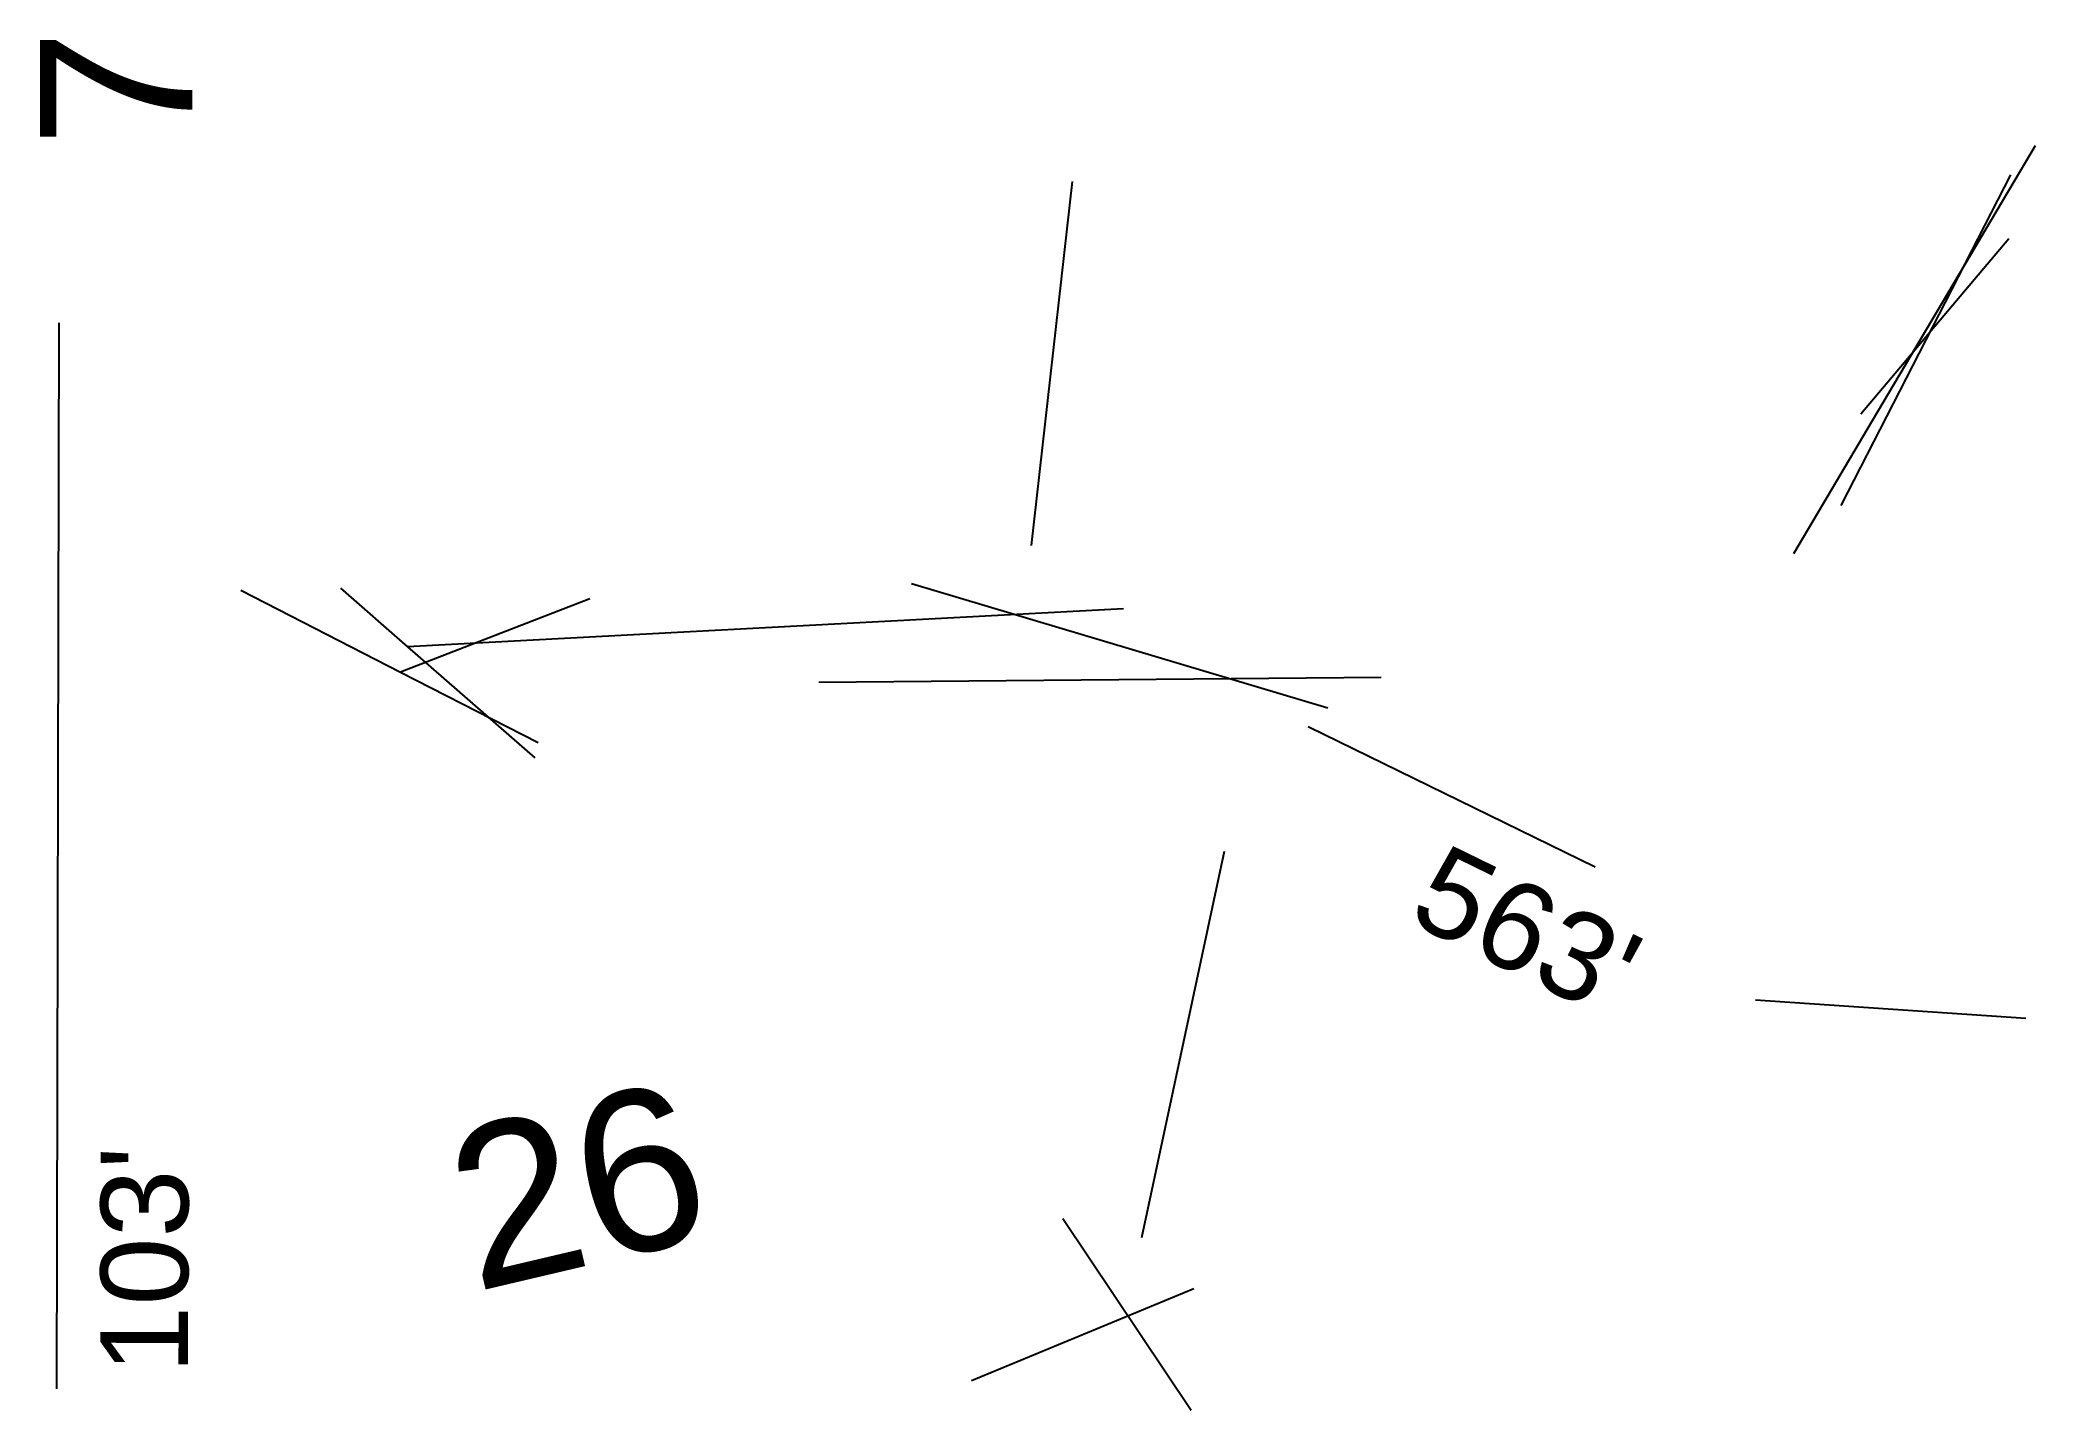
# Model space of a CAD drawing. Extents: x 0 to 171, y 1 to 118.
import ezdxf
from ezdxf.enums import TextEntityAlignment as Align

# ---------------------------------------------------------------- set-up
doc = ezdxf.new("R2010")
doc.units = 0
doc.header["$MEASUREMENT"] = 0
for name, color, linetype in [('PLAT-LINE', 7, 'CONTINUOUS'), ('PLAT-TEXT-DIST', 2, 'CONTINUOUS'), ('PLAT-TEXT-LOTNO', 5, 'CONTINUOUS')]:
    doc.layers.add(name, color=color, linetype=linetype)
doc.styles.add('PLAT', font='arial.ttf')

msp = doc.modelspace()

# ---------------------------------------------------------------- linework, layer by layer
at = {"layer": 'PLAT-LINE'}
for p, q in [((170.83, 109.1), (156.93, 85.62)), ((88.63, 106.04), (85.13, 74.99)), ((168.72, 106.63), (154.26, 78.38)), ((155.94, 86.21), (168.58, 101.19)), ((2.13, 93.99), (1.91, 2.99)), ((156.93, 85.62), (153.06, 79.09)), ((153.06, 79.09), (150.21, 74.28)), ((74.92, 71.73), (110.44, 61.12)), ((17.65, 71.17), (31.29, 64.18)), ((26.17, 71.34), (31.89, 66.34)), ((47.44, 70.44), (31.29, 64.18)), ((93.02, 69.58), (31.89, 66.34)), ((31.89, 66.34), (42.75, 56.86)), ((31.29, 64.18), (43.05, 58.15)), ((115.01, 63.7), (67, 63.29)), ((108.77, 59.53), (133.27, 47.56)), ((101.59, 48.87), (94.54, 15.89)), ((146.95, 36.2), (170.04, 34.62)), ((87.82, 17.54), (98.77, 1.18)), ((99.02, 11.52), (80.04, 3.68))]:
    msp.add_line(p, q, dxfattribs=at)

# ---------------------------------------------------------------- texts
at = {"layer": 'PLAT-TEXT-DIST', "style": 'PLAT'}
for s, rotation, p in [("563'", 333.9603, (129.1, 45.44)), ("103'", 89.8662, (5.68, 14.01))]:
    msp.add_text(s, height=7.482, rotation=rotation, dxfattribs=at).set_placement(p, align=Align.TOP_CENTER)
at = {"layer": 'PLAT-TEXT-LOTNO', "style": 'PLAT'}
for s, height, rotation, p in [('7', 13, 90, (7, 114)), ('26', 13.705, 13.2405, (46.41, 20.36))]:
    msp.add_text(s, height=height, rotation=rotation, dxfattribs=at).set_placement(p, align=Align.MIDDLE_CENTER)

doc.saveas('drawing.dxf')
